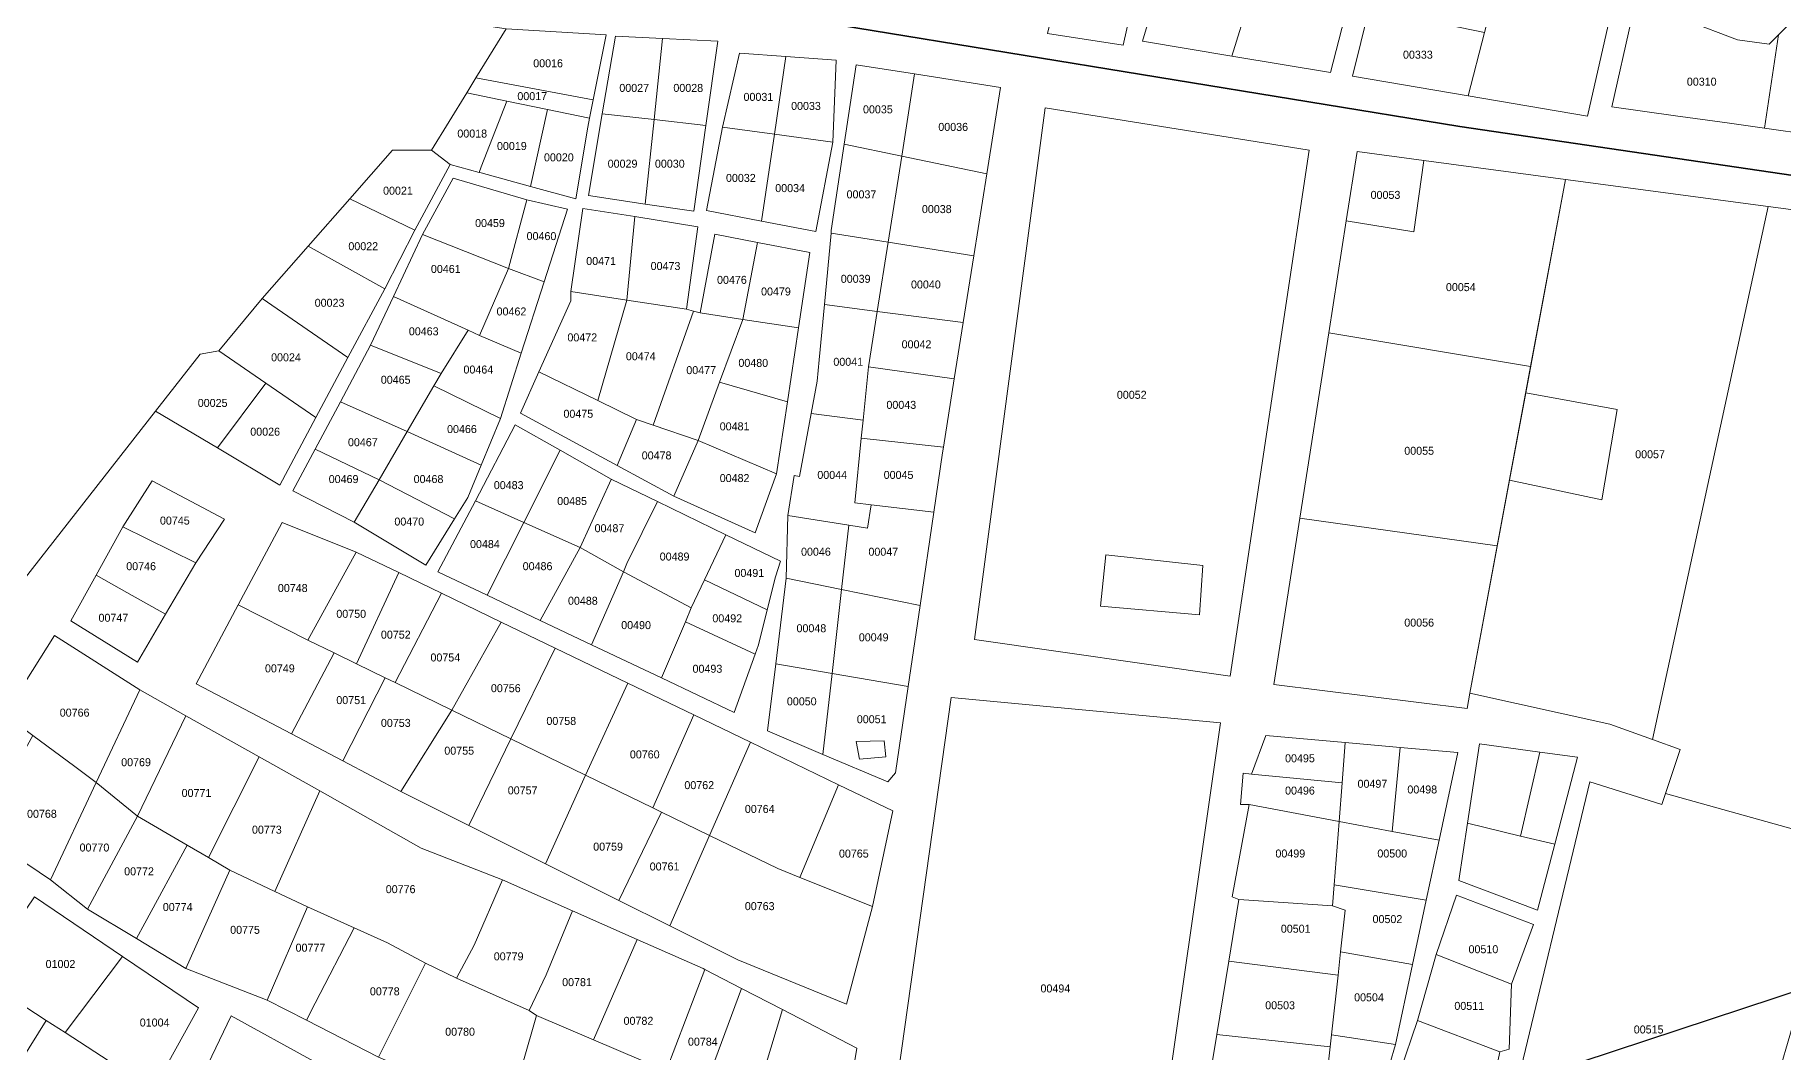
# Model space of a CAD drawing. Header units: metres. Extents: x 245225 to 248406, y 1633796 to 1637634.
# Drawn here: x 246517.6 to 246845.3, y 1634729.4 to 1634920.2 of the extents above; entities that cross this region are included whole.
import ezdxf
from ezdxf.enums import TextEntityAlignment as Align

# ---------------------------------------------------------------- set-up
doc = ezdxf.new("R2010")
doc.units = ezdxf.units.M
doc.header["$MEASUREMENT"] = 0
doc.layers.add('historique_numero_parcelle', color=7, linetype='Continuous')
doc.layers.add('limites_sections', color=7, linetype='Continuous')
doc.layers.add('LIMITES_PARCELLES', color=7, linetype='Continuous', lineweight=0, true_color=0xffffff)
doc.styles.add('Style-FANCY', font='FANCY.shx')

msp = doc.modelspace()

# ---------------------------------------------------------------- linework, layer by layer
at = {"layer": 'limites_parcelles', "flags": 128}
for points in [[(246814.393, 1634950.953), (246815.34, 1634934.5), (246814.075, 1634934.549), (246813.821, 1634927.661), (246808.678, 1634905.022), (246786.317, 1634908.838), (246789.34, 1634920.713), (246792.503, 1634933.139), (246796.847, 1634950.208), (246814.393, 1634950.953)], [(246854.115, 1634930.042), (246842.715, 1634918.508), (246836.778, 1634919.3), (246827.226, 1634922.937), (246820.595, 1634925.462), (246839.425, 1634937.314), (246844.233, 1634940.138), (246854.115, 1634930.042)], [(246841.887, 1634902.746), (246844.467, 1634920.281), (246854.115, 1634930.042), (246856.288, 1634932.24), (246865.5, 1634930.904), (246862.821, 1634917.264), (246859.487, 1634900.285), (246841.887, 1634902.746)], [(246764.176, 1634927.585), (246760.523, 1634913.171), (246741.978, 1634916.29), (246745.185, 1634926.514), (246746.806, 1634931.68), (246764.176, 1634927.585)], [(246836.778, 1634919.3), (246842.715, 1634918.508), (246844.467, 1634920.281), (246841.887, 1634902.746), (246834.847, 1634903.731), (246825.175, 1634905.084), (246813.232, 1634906.755), (246816.936, 1634923.159), (246820.595, 1634925.462), (246827.226, 1634922.937), (246836.778, 1634919.3)], [(246601.279, 1634895.5), (246600.87, 1634894.45), (246595.414, 1634895.947), (246591.924, 1634898.608), (246598.563, 1634909.381), (246606.085, 1634907.833), (246601.279, 1634895.5)], [(246622.28, 1634908.081), (246621.597, 1634904.642), (246613.711, 1634906.265), (246606.085, 1634907.833), (246598.563, 1634909.381), (246600.282, 1634912.17), (246622.28, 1634908.081)], [(246613.711, 1634906.265), (246610.478, 1634891.813), (246601.23, 1634894.351), (246600.87, 1634894.45), (246601.279, 1634895.5), (246606.085, 1634907.833), (246613.711, 1634906.265)], [(246610.478, 1634891.813), (246613.711, 1634906.265), (246621.597, 1634904.642), (246621.257, 1634902.927), (246618.995, 1634889.476), (246610.478, 1634891.813)], [(246680.103, 1634897.53), (246677.556, 1634881.35), (246666.853, 1634883.051), (246666.898, 1634883.533), (246669.327, 1634899.767), (246680.103, 1634897.53)], [(246588.793, 1634883.639), (246576.611, 1634889.484), (246584.648, 1634898.608), (246591.924, 1634898.608), (246595.414, 1634895.947), (246588.793, 1634883.639)], [(246763.452, 1634885.372), (246776.131, 1634883.321), (246778.02, 1634896.693), (246804.528, 1634893.145), (246798.021, 1634858.072), (246760.168, 1634864.335), (246763.452, 1634885.372)], [(246842.547, 1634888.057), (246820.865, 1634788.062), (246812.841, 1634790.95), (246786.648, 1634796.771), (246794.058, 1634836.71), (246811.374, 1634832.997), (246814.231, 1634849.984), (246797.103, 1634853.126), (246804.528, 1634893.145), (246842.547, 1634888.057)], [(246874.997, 1634883.714), (246873.075, 1634872.272), (246885.935, 1634870.774), (246882.656, 1634859.097), (246864.476, 1634863.011), (246861.169, 1634847.467), (246878.453, 1634844.135), (246859.54, 1634776.795), (246857.107, 1634768.467), (246823.328, 1634777.96), (246826.071, 1634786.187), (246820.865, 1634788.062), (246842.547, 1634888.057), (246874.997, 1634883.714)], [(246606.368, 1634876.421), (246600.97, 1634863.879), (246598.812, 1634864.851), (246584.812, 1634871.156), (246590.274, 1634882.792), (246606.368, 1634876.421)], [(246576.275, 1634859.708), (246570.254, 1634848.442), (246560.855, 1634854.928), (246552.068, 1634860.991), (246560.174, 1634870.827), (246576.275, 1634859.708)], [(246628.586, 1634870.502), (246623.102, 1634851.644), (246612.09, 1634857.034), (246618.082, 1634870.383), (246618.082, 1634872.103), (246628.586, 1634870.502)], [(246641.079, 1634868.454), (246633.507, 1634847.019), (246630.385, 1634848.079), (246623.102, 1634851.644), (246628.586, 1634870.502), (246639.778, 1634868.796), (246641.079, 1634868.454)], [(246673.879, 1634857.987), (246672.868, 1634847.99), (246663.141, 1634849.218), (246664.252, 1634855.276), (246664.628, 1634859.291), (246665.601, 1634869.68), (246675.516, 1634868.388), (246673.879, 1634857.987)], [(246633.507, 1634847.019), (246641.079, 1634868.454), (246642.291, 1634868.134), (246650.329, 1634866.888), (246645.961, 1634855.083), (246641.921, 1634844.163), (246633.507, 1634847.019)], [(246600.97, 1634863.879), (246608.77, 1634860.525), (246604.853, 1634848.291), (246592.396, 1634854.408), (246593.767, 1634856.757), (246598.812, 1634864.851), (246600.97, 1634863.879)], [(246560.855, 1634854.928), (246551.801, 1634842.768), (246540.215, 1634849.667), (246548.576, 1634860.356), (246552.068, 1634860.991), (246560.855, 1634854.928)], [(246587.409, 1634845.858), (246574.866, 1634851.417), (246580.538, 1634862.049), (246593.767, 1634856.757), (246592.396, 1634854.408), (246587.409, 1634845.858)], [(246626.73, 1634839.47), (246608.614, 1634849.291), (246612.09, 1634857.034), (246623.102, 1634851.644), (246630.385, 1634848.079), (246626.73, 1634839.47)], [(246689.954, 1634855.721), (246687.914, 1634842.884), (246672.527, 1634844.619), (246672.868, 1634847.99), (246673.879, 1634857.987), (246689.954, 1634855.721)], [(246633.507, 1634847.019), (246641.921, 1634844.163), (246637.37, 1634833.686), (246626.73, 1634839.47), (246630.385, 1634848.079), (246633.507, 1634847.019)], [(246672.868, 1634847.99), (246672.527, 1634844.619), (246671.297, 1634832.447), (246674.364, 1634832.091), (246673.678, 1634827.684), (246670.174, 1634828.251), (246658.729, 1634830.103), (246659.913, 1634837.601), (246660.971, 1634837.39), (246663.141, 1634849.218), (246672.868, 1634847.99)], [(246601.235, 1634839.519), (246598.741, 1634833.474), (246596.264, 1634829.457), (246582.119, 1634836.789), (246587.409, 1634845.858), (246601.235, 1634839.519)], [(246687.914, 1634842.884), (246687.747, 1634841.835), (246686.121, 1634830.726), (246674.364, 1634832.091), (246671.297, 1634832.447), (246672.527, 1634844.619), (246687.914, 1634842.884)], [(246625.65, 1634836.925), (246625.623, 1634836.861), (246619.802, 1634824.055), (246609.274, 1634828.778), (246616.091, 1634842.323), (246625.65, 1634836.925)], [(246634.301, 1634832.733), (246628.586, 1634821.091), (246627.951, 1634819.504), (246619.802, 1634824.055), (246625.623, 1634836.861), (246625.65, 1634836.925), (246634.301, 1634832.733)], [(246647.152, 1634826.485), (246643.149, 1634818.026), (246640.658, 1634812.762), (246627.951, 1634819.504), (246628.586, 1634821.091), (246634.301, 1634832.733), (246647.152, 1634826.485)], [(246686.121, 1634830.726), (246683.557, 1634813.212), (246668.821, 1634816.219), (246670.174, 1634828.251), (246673.678, 1634827.684), (246674.364, 1634832.091), (246686.121, 1634830.726)], [(246547.729, 1634821.197), (246542.104, 1634811.586), (246534.834, 1634815.65), (246529.066, 1634818.874), (246534.077, 1634827.971), (246547.729, 1634821.197)], [(246791.77, 1634824.38), (246786.648, 1634796.771), (246786.118, 1634793.86), (246749.87, 1634798.358), (246754.748, 1634829.607), (246791.77, 1634824.38)], [(246654.878, 1634812.382), (246643.149, 1634818.026), (246647.152, 1634826.485), (246657.373, 1634821.515), (246656.42, 1634818.551), (246654.878, 1634812.382)], [(246585.798, 1634819.376), (246577.909, 1634802.254), (246573.714, 1634804.303), (246568.744, 1634806.729), (246577.793, 1634823.239), (246585.798, 1634819.376)], [(246542.104, 1634811.586), (246536.828, 1634802.571), (246524.34, 1634810.296), (246529.066, 1634818.874), (246534.834, 1634815.65), (246542.104, 1634811.586)], [(246593.807, 1634815.51), (246585.139, 1634798.725), (246583.241, 1634799.651), (246577.909, 1634802.254), (246585.798, 1634819.376), (246593.807, 1634815.51)], [(246640.658, 1634812.762), (246639.542, 1634810.155), (246635.038, 1634799.628), (246621.961, 1634805.831), (246627.951, 1634819.504), (246640.658, 1634812.762)], [(246654.878, 1634812.382), (246653.245, 1634805.851), (246652.611, 1634804.082), (246639.542, 1634810.155), (246640.658, 1634812.762), (246643.149, 1634818.026), (246654.878, 1634812.382)], [(246573.714, 1634804.303), (246565.675, 1634789.117), (246547.843, 1634798.501), (246555.719, 1634813.321), (246568.744, 1634806.729), (246573.714, 1634804.303)], [(246537.252, 1634797.385), (246529.099, 1634779.996), (246525.067, 1634782.99), (246517.229, 1634788.812), (246511.957, 1634792.728), (246521.271, 1634807.545), (246537.252, 1634797.385)], [(246583.241, 1634799.651), (246575.298, 1634784.053), (246565.675, 1634789.117), (246573.714, 1634804.303), (246577.909, 1634802.254), (246583.241, 1634799.651)], [(246575.298, 1634784.053), (246583.241, 1634799.651), (246585.139, 1634798.725), (246595.731, 1634793.553), (246586.206, 1634778.313), (246575.298, 1634784.053)], [(246681.329, 1634797.993), (246678.963, 1634781.827), (246677.481, 1634780.134), (246665.339, 1634785.264), (246667.048, 1634800.454), (246681.329, 1634797.993)], [(246676.542, 1634704.81), (246689.36, 1634795.951), (246739.896, 1634791.188), (246727.778, 1634706.336), (246726.616, 1634696.272), (246676.542, 1634704.81)], [(246559.615, 1634784.809), (246550.142, 1634765.913), (246546.129, 1634768.251), (246536.849, 1634773.657), (246545.886, 1634792.529), (246559.615, 1634784.809)], [(246651.739, 1634787.549), (246644.058, 1634770.08), (246635.056, 1634774.452), (246633.414, 1634775.25), (246641.119, 1634792.675), (246651.739, 1634787.549)], [(246529.099, 1634779.996), (246520.53, 1634761.719), (246507.301, 1634770.609), (246507.163, 1634770.697), (246517.229, 1634788.812), (246525.067, 1634782.99), (246529.099, 1634779.996)], [(246570.981, 1634778.417), (246562.569, 1634759.575), (246554.153, 1634763.576), (246550.142, 1634765.913), (246559.615, 1634784.809), (246570.981, 1634778.417)], [(246668.252, 1634779.579), (246661.007, 1634762.197), (246656.85, 1634763.867), (246644.058, 1634770.08), (246651.739, 1634787.549), (246668.252, 1634779.579)], [(246773.541, 1634786.585), (246772.073, 1634770.804), (246762.102, 1634772.676), (246762.66, 1634779.94), (246763.242, 1634787.494), (246773.541, 1634786.585)], [(246633.414, 1634775.25), (246635.056, 1634774.452), (246627.089, 1634757.872), (246613.322, 1634764.755), (246620.826, 1634781.364), (246633.414, 1634775.25)], [(246745.716, 1634781.557), (246762.66, 1634779.94), (246762.102, 1634772.676), (246745.24, 1634775.842), (246743.653, 1634775.842), (246744.129, 1634781.716), (246745.716, 1634781.557)], [(246599.953, 1634749.447), (246596.619, 1634743.256), (246590.825, 1634746.114), (246583.681, 1634749.924), (246577.46, 1634752.721), (246568.679, 1634756.671), (246562.569, 1634759.575), (246570.981, 1634778.417), (246590.031, 1634767.704), (246605.271, 1634761.751), (246599.953, 1634749.447)], [(246834.158, 1634689.937), (246820.85, 1634691.622), (246817.744, 1634679.405), (246787.177, 1634682.471), (246794.32, 1634718.454), (246809.137, 1634780.102), (246822.631, 1634775.869), (246823.328, 1634777.96), (246857.107, 1634768.467), (246834.158, 1634689.937)], [(246762.102, 1634772.676), (246761.19, 1634760.825), (246760.885, 1634756.855), (246743.335, 1634758.062), (246742.065, 1634758.538), (246745.24, 1634775.842), (246762.102, 1634772.676)], [(246546.129, 1634768.251), (246538.172, 1634753.584), (246536.606, 1634750.698), (246527.478, 1634756.215), (246536.849, 1634773.657), (246546.129, 1634768.251)], [(246772.073, 1634770.804), (246780.844, 1634769.157), (246778.45, 1634757.897), (246761.19, 1634760.825), (246762.102, 1634772.676), (246772.073, 1634770.804)], [(246799.283, 1634756.045), (246784.548, 1634761.602), (246786.167, 1634772.335), (246796.152, 1634769.947), (246802.541, 1634768.42), (246799.283, 1634756.045)], [(246550.142, 1634765.913), (246554.153, 1634763.576), (246545.898, 1634745.082), (246536.606, 1634750.698), (246538.172, 1634753.584), (246546.129, 1634768.251), (246550.142, 1634765.913)], [(246674.63, 1634756.723), (246669.763, 1634738.388), (246649.389, 1634746.722), (246636.6, 1634753.116), (246644.058, 1634770.08), (246656.85, 1634763.867), (246661.007, 1634762.197), (246674.63, 1634756.723)], [(246562.569, 1634759.575), (246568.679, 1634756.671), (246561.138, 1634739.129), (246545.898, 1634745.082), (246554.153, 1634763.576), (246562.569, 1634759.575)], [(246613.447, 1634743.891), (246610.271, 1634737.224), (246596.619, 1634743.256), (246599.953, 1634749.447), (246605.271, 1634761.751), (246618.412, 1634755.929), (246613.447, 1634743.891)], [(246534.003, 1634747.38), (246523.252, 1634733.074), (246519.725, 1634735.363), (246507.248, 1634743.466), (246517.524, 1634758.523), (246534.003, 1634747.38)], [(246778.45, 1634757.897), (246775.887, 1634745.837), (246762.404, 1634748.238), (246763.266, 1634756.061), (246760.885, 1634756.855), (246761.19, 1634760.825), (246778.45, 1634757.897)], [(246577.46, 1634752.721), (246570.147, 1634738.602), (246568.481, 1634735.387), (246561.138, 1634739.129), (246568.679, 1634756.671), (246577.46, 1634752.721)], [(246630.507, 1634750.57), (246622.348, 1634731.69), (246611.621, 1634736.271), (246610.271, 1634737.224), (246613.447, 1634743.891), (246618.412, 1634755.929), (246630.507, 1634750.57)], [(246760.885, 1634756.855), (246763.266, 1634756.061), (246762.404, 1634748.238), (246761.922, 1634743.859), (246741.432, 1634746.47), (246743.335, 1634758.062), (246760.885, 1634756.855)], [(246583.681, 1634749.924), (246590.825, 1634746.114), (246582.014, 1634728.492), (246568.481, 1634735.387), (246570.147, 1634738.602), (246577.46, 1634752.721), (246583.681, 1634749.924)], [(246643.174, 1634744.937), (246635.961, 1634725.877), (246622.348, 1634731.69), (246630.507, 1634750.57), (246642.895, 1634745.082), (246643.174, 1634744.937)], [(246596.619, 1634743.256), (246610.271, 1634737.224), (246611.621, 1634736.271), (246606.382, 1634717.935), (246582.014, 1634728.492), (246590.825, 1634746.114), (246596.619, 1634743.256)], [(246761.922, 1634743.859), (246760.69, 1634732.677), (246760.436, 1634730.377), (246739.174, 1634732.721), (246741.432, 1634746.47), (246761.922, 1634743.859)], [(246775.887, 1634745.837), (246772.704, 1634730.863), (246760.69, 1634732.677), (246761.922, 1634743.859), (246762.404, 1634748.238), (246775.887, 1634745.837)], [(246794.453, 1634742.187), (246793.976, 1634729.963), (246792.23, 1634729.487), (246776.831, 1634735.361), (246780.324, 1634747.743), (246794.453, 1634742.187)], [(246523.252, 1634733.074), (246539.774, 1634722.345), (246531.882, 1634708.089), (246510.357, 1634720.43), (246519.725, 1634735.363), (246523.252, 1634733.074)], [(246569.84, 1634727.687), (246564.427, 1634714.581), (246561.069, 1634708.179), (246558.139, 1634709.68), (246544.899, 1634716.46), (246547.134, 1634721.104), (246554.391, 1634736.192), (246569.84, 1634727.687)], [(246622.348, 1634731.69), (246635.961, 1634725.877), (246629.322, 1634708.331), (246620.511, 1634712.141), (246606.382, 1634717.935), (246611.621, 1634736.271), (246622.348, 1634731.69)], [(246792.23, 1634729.487), (246788.454, 1634711.054), (246773.172, 1634715.048), (246770.164, 1634715.835), (246776.831, 1634735.361), (246792.23, 1634729.487)], [(246759.138, 1634718.596), (246756.575, 1634704.914), (246755.011, 1634705.42), (246735.406, 1634709.777), (246737.305, 1634721.343), (246739.174, 1634732.721), (246760.436, 1634730.377), (246759.138, 1634718.596)], [(246772.704, 1634730.863), (246768.418, 1634716.311), (246759.138, 1634718.596), (246760.436, 1634730.377), (246760.69, 1634732.677), (246772.704, 1634730.863)]]:
    msp.add_lwpolyline(points, close=True, dxfattribs=at)
msp.add_lwpolyline([(246490.456, 1634939.222), (246605.947, 1634921.362), (246605.947, 1634921.362), (246600.282, 1634912.17), (246598.563, 1634909.381), (246591.924, 1634898.608), (246584.648, 1634898.608), (246576.611, 1634889.484), (246568.791, 1634880.608), (246560.174, 1634870.827), (246552.068, 1634860.991), (246548.576, 1634860.356), (246540.215, 1634849.667), (246495.162, 1634792.07)], dxfattribs=at)
at = {"layer": 'limites_parcelles'}
for points in [[(246724.553, 1634931.464), (246721.635, 1634918.352), (246707.469, 1634920.501), (246710.828, 1634934.261)], [(246745.185, 1634926.514), (246741.978, 1634916.29), (246725.281, 1634919.098), (246728.644, 1634930.449)], [(246789.34, 1634920.713), (246786.317, 1634908.838), (246764.651, 1634912.536), (246767.742, 1634925.124)], [(246622.28, 1634908.081), (246600.282, 1634912.17), (246605.947, 1634921.362), (246624.697, 1634920.257)], [(246635.251, 1634919.566), (246633.667, 1634904.364), (246623.971, 1634905.448), (246626.416, 1634919.993)], [(246643.372, 1634903.28), (246633.667, 1634904.364), (246635.251, 1634919.566), (246645.599, 1634919.067)], [(246658.408, 1634916.182), (246656.25, 1634901.618), (246646.525, 1634902.927), (246649.7, 1634916.818)], [(246667.162, 1634900.149), (246656.25, 1634901.618), (246658.408, 1634916.182), (246667.824, 1634915.495)], [(246682.528, 1634912.934), (246680.103, 1634897.53), (246669.327, 1634899.767), (246671.554, 1634914.648)], [(246696.073, 1634894.215), (246680.103, 1634897.53), (246682.528, 1634912.934), (246698.648, 1634910.415)], [(246756.485, 1634898.636), (246741.668, 1634799.946), (246693.779, 1634806.825), (246707.008, 1634906.573)], [(246633.667, 1634904.364), (246632.015, 1634888.526), (246621.389, 1634890.095), (246623.971, 1634905.448)], [(246643.372, 1634903.28), (246641.101, 1634887.184), (246632.015, 1634888.526), (246633.667, 1634904.364)], [(246656.25, 1634901.618), (246653.835, 1634885.313), (246643.482, 1634887.317), (246646.525, 1634902.927)], [(246667.162, 1634900.149), (246663.987, 1634883.348), (246653.835, 1634885.313), (246656.25, 1634901.618)], [(246696.073, 1634894.215), (246693.622, 1634878.796), (246677.556, 1634881.35), (246680.103, 1634897.53)], [(246778.02, 1634896.693), (246776.131, 1634883.321), (246763.452, 1634885.372), (246765.481, 1634898.371)], [(246590.274, 1634882.792), (246596.009, 1634893.36), (246609.816, 1634889.336), (246606.368, 1634876.421)], [(246588.793, 1634883.639), (246583.183, 1634872.632), (246568.791, 1634880.608), (246576.611, 1634889.484)], [(246613.053, 1634873.903), (246606.368, 1634876.421), (246609.816, 1634889.336), (246617.418, 1634887.539)], [(246630.06, 1634886.162), (246628.586, 1634870.502), (246618.082, 1634872.103), (246620.331, 1634887.714)], [(246639.778, 1634868.796), (246628.586, 1634870.502), (246630.06, 1634886.162), (246641.895, 1634884.274)], [(246653.077, 1634881.331), (246650.329, 1634866.888), (246642.291, 1634868.134), (246645.096, 1634882.898)], [(246677.556, 1634881.35), (246675.516, 1634868.388), (246665.601, 1634869.68), (246666.853, 1634883.051)], [(246583.183, 1634872.632), (246576.275, 1634859.708), (246560.174, 1634870.827), (246568.791, 1634880.608)], [(246660.749, 1634865.272), (246650.329, 1634866.888), (246653.077, 1634881.331), (246662.876, 1634879.406)], [(246693.622, 1634878.796), (246691.634, 1634866.288), (246675.516, 1634868.388), (246677.556, 1634881.35)], [(246608.77, 1634860.525), (246600.97, 1634863.879), (246606.368, 1634876.421), (246613.053, 1634873.903)], [(246598.812, 1634864.851), (246593.767, 1634856.757), (246580.538, 1634862.049), (246584.812, 1634871.156)], [(246660.749, 1634865.272), (246658.666, 1634851.435), (246645.961, 1634855.083), (246650.329, 1634866.888)], [(246691.634, 1634866.288), (246689.954, 1634855.721), (246673.879, 1634857.987), (246675.516, 1634868.388)], [(246791.77, 1634824.38), (246754.748, 1634829.607), (246760.168, 1634864.335), (246798.021, 1634858.072)], [(246551.801, 1634842.768), (246560.855, 1634854.928), (246570.254, 1634848.442), (246563.498, 1634835.802)], [(246604.853, 1634848.291), (246601.235, 1634839.519), (246587.409, 1634845.858), (246592.396, 1634854.408)], [(246658.666, 1634851.435), (246656.632, 1634837.919), (246641.921, 1634844.163), (246645.961, 1634855.083)], [(246582.119, 1634836.789), (246570.137, 1634842.551), (246574.866, 1634851.417), (246587.409, 1634845.858)], [(246794.058, 1634836.71), (246797.103, 1634853.126), (246814.231, 1634849.984), (246811.374, 1634832.997)], [(246600.223, 1634832.839), (246607.631, 1634847.1), (246616.091, 1634842.323), (246609.274, 1634828.778)], [(246656.632, 1634837.919), (246652.61, 1634826.806), (246637.37, 1634833.686), (246641.921, 1634844.163)], [(246582.119, 1634836.789), (246577.468, 1634828.817), (246565.962, 1634834.723), (246570.137, 1634842.551)], [(246547.729, 1634821.197), (246534.077, 1634827.971), (246539.588, 1634836.601), (246553.135, 1634829.404)], [(246596.264, 1634829.457), (246590.909, 1634820.774), (246577.468, 1634828.817), (246582.119, 1634836.789)], [(246609.274, 1634828.778), (246602.396, 1634815.11), (246593.132, 1634819.504), (246600.223, 1634832.839)], [(246568.744, 1634806.729), (246555.719, 1634813.321), (246563.93, 1634828.769), (246577.793, 1634823.239)], [(246619.802, 1634824.055), (246612.329, 1634810.399), (246602.396, 1634815.11), (246609.274, 1634828.778)], [(246658.431, 1634818.34), (246658.729, 1634830.103), (246670.174, 1634828.251), (246668.821, 1634816.219)], [(246627.951, 1634819.504), (246621.961, 1634805.831), (246612.329, 1634810.399), (246619.802, 1634824.055)], [(246718.393, 1634822.69), (246736.583, 1634820.706), (246735.922, 1634811.446), (246717.401, 1634813.099)], [(246668.821, 1634816.219), (246667.048, 1634800.454), (246656.475, 1634802.276), (246658.431, 1634818.34)], [(246605.02, 1634810.098), (246595.731, 1634793.553), (246585.139, 1634798.725), (246593.807, 1634815.51)], [(246683.557, 1634813.212), (246681.329, 1634797.993), (246667.048, 1634800.454), (246668.821, 1634816.219)], [(246615.147, 1634805.21), (246606.835, 1634788.16), (246595.731, 1634793.553), (246605.02, 1634810.098)], [(246652.611, 1634804.082), (246648.694, 1634793.151), (246635.038, 1634799.628), (246639.542, 1634810.155)], [(246628.751, 1634798.644), (246620.826, 1634781.364), (246606.835, 1634788.16), (246615.147, 1634805.21)], [(246667.048, 1634800.454), (246665.339, 1634785.264), (246654.939, 1634789.659), (246656.475, 1634802.276)], [(246620.826, 1634781.364), (246628.751, 1634798.644), (246641.119, 1634792.675), (246633.414, 1634775.25)], [(246545.886, 1634792.529), (246536.849, 1634773.657), (246529.099, 1634779.996), (246537.252, 1634797.385)], [(246606.835, 1634788.16), (246598.933, 1634771.949), (246586.206, 1634778.313), (246595.731, 1634793.553)], [(246620.826, 1634781.364), (246613.322, 1634764.755), (246598.933, 1634771.949), (246606.835, 1634788.16)], [(246671.555, 1634787.71), (246676.846, 1634787.842), (246677.111, 1634784.799), (246672.216, 1634784.402)], [(246763.242, 1634787.494), (246762.66, 1634779.94), (246745.716, 1634781.557), (246748.362, 1634788.807)], [(246780.844, 1634769.157), (246772.073, 1634770.804), (246773.541, 1634786.585), (246784.346, 1634785.632)], [(246799.74, 1634785.711), (246796.152, 1634769.947), (246786.167, 1634772.335), (246788.42, 1634787.272)], [(246802.541, 1634768.42), (246796.152, 1634769.947), (246799.74, 1634785.711), (246806.835, 1634784.732)], [(246536.849, 1634773.657), (246527.478, 1634756.215), (246520.53, 1634761.719), (246529.099, 1634779.996)], [(246661.007, 1634762.197), (246668.252, 1634779.579), (246678.44, 1634774.662), (246674.63, 1634756.723)], [(246644.058, 1634770.08), (246636.6, 1634753.116), (246627.089, 1634757.872), (246635.056, 1634774.452)], [(246798.579, 1634753.373), (246794.453, 1634742.187), (246780.324, 1634747.743), (246784.134, 1634758.856)], [(246523.252, 1634733.074), (246534.003, 1634747.38), (246548.286, 1634737.723), (246539.774, 1634722.345)], [(246519.725, 1634735.363), (246510.357, 1634720.43), (246497.518, 1634727.791), (246507.248, 1634743.466)], [(246650.077, 1634741.362), (246643.184, 1634722.792), (246635.961, 1634725.877), (246643.174, 1634744.937)], [(246643.184, 1634722.792), (246650.077, 1634741.362), (246657.735, 1634737.396), (246652.22, 1634718.933)], [(246668.709, 1634711.892), (246652.22, 1634718.933), (246657.735, 1634737.396), (246671.708, 1634730.159)]]:
    msp.add_3dface(points, dxfattribs=at)
at = {"layer": 'limites_sections', "flags": 128}
for points in [[(247335.725, 1635183.526), (247307.282, 1635143.838), (247299.761, 1635133.712), (247240.475, 1635053.88), (247210.048, 1635014.854), (247192.85, 1634961.276), (247142.579, 1634913.65), (247071.802, 1634848.166), (246991.766, 1634872.64), (246784.729, 1634903.067), (246643.177, 1634926.218), (246475.166, 1634954), (246278.712, 1634922.249)], [(246278.712, 1634922.249), (246475.166, 1634954), (246643.177, 1634926.218), (246784.729, 1634903.067), (246991.766, 1634872.64), (246999.571246, 1634870.253254), (247040.849557, 1634805.47047), (247038.303451, 1634801.958394), (247032.6049, 1634798.1715), (247024.9407, 1634793.0783), (247023.4972, 1634792.1191), (247016.734, 1634787.6247), (247004.1143, 1634784.8567), (246959.9992, 1634775.1805), (246935.4919, 1634769.8051), (246636.5417, 1634671.0846), (246589.0941, 1634657.0569), (246244.6059, 1634539.0524)]]:
    msp.add_lwpolyline(points, dxfattribs=at)

# ---------------------------------------------------------------- texts
at = {"layer": 'historique_numero_parcelle', "style": 'Style-FANCY'}
for s, p in [('00016', (246613.806315, 1634914.930312)), ('00333', (246776.880597, 1634916.542401)), ('00310', (246830.099363, 1634911.479081)), ('00017', (246610.833687, 1634908.763182)), ('00027', (246629.951736, 1634910.308288)), ('00028', (246640.08294, 1634910.308288)), ('00031', (246653.236063, 1634908.625998)), ('00033', (246662.153948, 1634906.924721)), ('00035', (246675.636942, 1634906.286742)), ('00018', (246599.580164, 1634901.745415)), ('00036', (246689.756928, 1634902.990518)), ('00019', (246607.011736, 1634899.406159)), ('00020', (246615.823456, 1634897.279562)), ('00029', (246627.767764, 1634896.090472)), ('00030', (246636.624984, 1634896.090472)), ('00032', (246649.944938, 1634893.420834)), ('00021', (246585.652603, 1634891.02604)), ('00034', (246659.18132, 1634891.506898)), ('00037', (246672.558148, 1634890.33727)), ('00053', (246770.805135, 1634890.237586)), ('00038', (246686.678134, 1634887.572695)), ('00459', (246602.904559, 1634884.953781)), ('00460', (246612.565186, 1634882.5083)), ('00022', (246579.149978, 1634880.605718)), ('00461', (246594.624021, 1634876.341436)), ('00471', (246623.74524, 1634877.829989)), ('00473', (246635.821025, 1634876.899644)), ('00476', (246648.268372, 1634874.294675)), ('00039', (246671.469954, 1634874.494127)), ('00040', (246684.634452, 1634873.430829)), ('00054', (246784.92512, 1634872.932408)), ('00023', (246572.833142, 1634869.999319)), ('00479', (246656.52237, 1634872.115007)), ('00462', (246606.938667, 1634868.367043)), ('00463', (246590.483752, 1634864.645659)), ('00472', (246620.215395, 1634863.502663)), ('00024', (246564.658414, 1634859.765074)), ('00474', (246631.176492, 1634859.967348)), ('00042', (246682.878933, 1634862.206388)), ('00464', (246600.728263, 1634857.468705)), ('00477', (246642.509151, 1634857.36238)), ('00480', (246652.27594, 1634858.718026)), ('00041', (246670.07843, 1634858.925354)), ('00465', (246585.228795, 1634855.55485)), ('00052', (246723.231465, 1634852.731405)), ('00025', (246550.910007, 1634851.205524)), ('00043', (246680.027636, 1634850.844288)), ('00466', (246597.649602, 1634846.304554)), ('00475', (246619.47227, 1634849.175336)), ('00481', (246648.772635, 1634846.809599)), ('00026', (246560.756839, 1634845.809286)), ('00467', (246579.071472, 1634843.832492)), ('00478', (246634.148993, 1634841.36043)), ('00055', (246777.12197, 1634842.229674)), ('00057', (246820.410874, 1634841.578404)), ('00469', (246575.462006, 1634836.921351)), ('00468', (246591.386118, 1634836.921351)), ('00482', (246648.772635, 1634837.10742)), ('00044', (246667.075469, 1634837.701163)), ('00045', (246679.511976, 1634837.701163)), ('00483', (246606.416157, 1634835.783338)), ('00485', (246618.30616, 1634832.806232)), ('00745', (246543.821372, 1634829.132334)), ('00470', (246587.776653, 1634828.946957)), ('00487', (246625.31277, 1634827.70262)), ('00484', (246601.957406, 1634824.725513)), ('00046', (246664.019425, 1634823.289675)), ('00047', (246676.653096, 1634823.289675)), ('00746', (246537.504808, 1634820.573152)), ('00486', (246611.830355, 1634820.578828)), ('00489', (246637.521255, 1634822.386357)), ('00748', (246565.929347, 1634816.47963)), ('00491', (246651.534474, 1634819.302925)), ('00488', (246620.323215, 1634814.092988)), ('00747', (246532.302931, 1634810.897554)), ('00750', (246576.890444, 1634811.641831)), ('00492', (246647.394204, 1634810.796906)), ('00056', (246777.12197, 1634809.991803)), ('00752', (246585.250603, 1634807.734378)), ('00490', (246630.302325, 1634809.521003)), ('00048', (246663.170102, 1634808.93515)), ('00049', (246674.848286, 1634807.233873)), ('00754', (246594.539668, 1634803.454787)), ('00749', (246563.51419, 1634801.408026)), ('00493', (246643.678578, 1634801.333959)), ('00756', (246605.872327, 1634797.686643)), ('00751', (246576.890444, 1634795.453812)), ('00050', (246661.365292, 1634795.218604)), ('00766', (246525.034238, 1634793.101782)), ('00753', (246585.250603, 1634791.174221)), ('00758', (246616.27608, 1634791.54636)), ('00051', (246674.476707, 1634791.862569)), ('00769', (246536.552679, 1634783.798323)), ('00755', (246597.140606, 1634785.964284)), ('00760', (246631.928155, 1634785.266525)), ('00495', (246754.768562, 1634784.537615)), ('00771', (246547.885338, 1634778.030178)), ('00757', (246609.030609, 1634778.521517)), ('00762', (246642.146127, 1634779.49838)), ('00496', (246754.768562, 1634778.477076)), ('00497', (246768.357138, 1634779.752979)), ('00498', (246777.699283, 1634778.689727)), ('00768', (246518.903455, 1634774.122725)), ('00764', (246653.478786, 1634775.03272)), ('00773', (246561.075811, 1634771.145618)), ('00770', (246528.749864, 1634767.796373)), ('00759', (246625.054247, 1634767.962091)), ('00761', (246635.643781, 1634764.240707)), ('00765', (246671.12801, 1634766.659607)), ('00499', (246752.96383, 1634766.674974)), ('00500', (246772.072764, 1634766.674974)), ('00772', (246537.110023, 1634763.330713)), ('00776', (246586.156287, 1634759.981467)), ('00774', (246544.355493, 1634756.632222)), ('00763', (246653.478786, 1634756.79794)), ('00502', (246771.170397, 1634754.367827)), ('00775', (246556.988622, 1634752.352631)), ('00501', (246753.972357, 1634752.560297)), ('00777', (246569.250188, 1634749.003386)), ('00510', (246789.164644, 1634748.712653)), ('01002', (246522.383537, 1634745.944043)), ('00779', (246606.406449, 1634747.37528)), ('00781', (246619.225358, 1634742.537482)), ('00494', (246708.913756, 1634741.356275)), ('00778', (246583.183786, 1634740.816342)), ('00503', (246751.046301, 1634738.199744)), ('00504', (246767.713538, 1634739.688297)), ('00511', (246786.510625, 1634738.080128)), ('01004', (246540.032761, 1634734.965961)), ('00782', (246630.743799, 1634735.280784)), ('00780', (246597.303165, 1634733.234023)), ('00784', (246642.819584, 1634731.373331)), ('00515', (246820.146993, 1634733.656831))]:
    msp.add_text(s, height=1.499994, dxfattribs=at).set_placement(p, align=Align.MIDDLE_CENTER)

doc.saveas('drawing.dxf')
